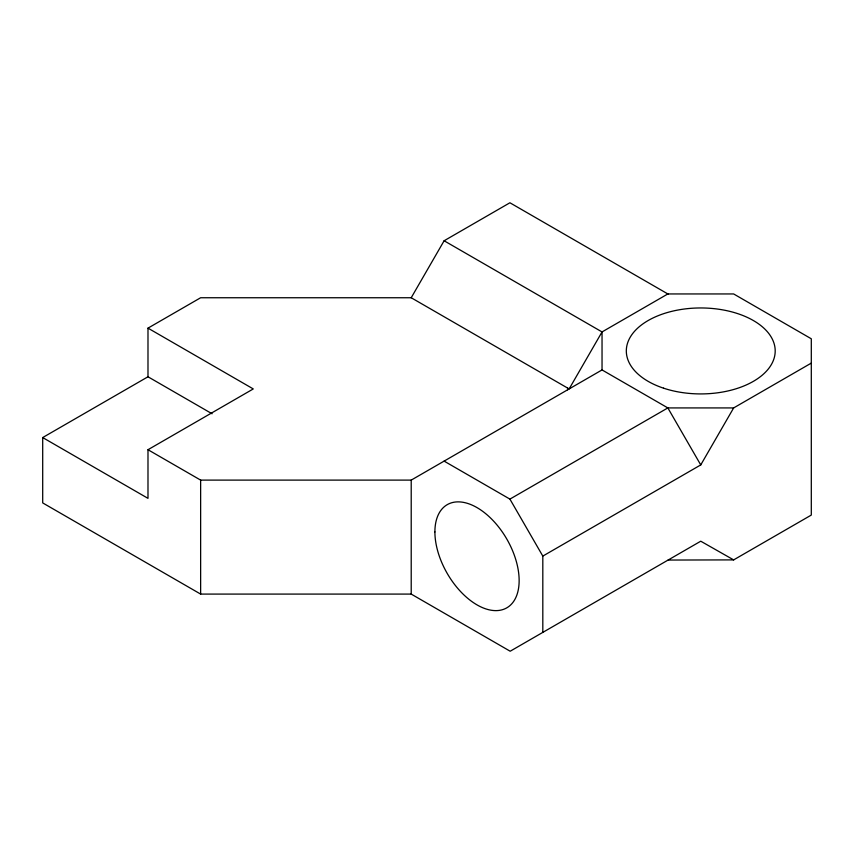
<?xml version="1.0" encoding="UTF-8"?>
<svg xmlns="http://www.w3.org/2000/svg" width="854" height="854" viewBox="0 0 854 854"><rect width="100%" height="100%" fill="white"/><g stroke="black" fill="none" stroke-linecap="round" stroke-linejoin="round"><path stroke-width="1.28" d="M567.611 389.808L567.611 388.047M411.212 297.747L569.138 388.933L602.038 331.939L667.849 293.947L733.65 293.947L811.3 338.782L811.3 515.069L733.65 559.893L700.75 541.201L510.18 651.228L411.212 594.085L200.637 594.085L42.7 502.91L42.7 437.558L147.988 376.774L147.988 328.139L200.637 297.747L411.212 297.747L444.112 240.764L509.913 202.772L668.468 294.31M542.813 632.387L542.813 556.093L700.75 464.918L733.65 407.924L811.3 363.099M42.7 437.558L147.988 498.352L147.988 449.716L253.275 388.933L147.988 328.139M147.988 449.716L200.637 480.108L411.212 480.108L602.038 369.931L667.849 407.924L733.65 407.924M444.112 461.117L509.913 499.11L667.849 407.924L700.75 464.918M668.106 560.053L733.65 559.893M444.112 240.764L602.038 331.939L602.038 369.931M147.988 376.774L212.08 413.774M509.913 499.11L542.813 556.093M411.212 480.108L411.212 594.085M200.637 480.108L200.637 594.085M434.899 531.935A59.556 34.384 60 0 0 498.074 610.525A59.556 34.384 60 0 0 498.074 526.288A59.556 34.384 60 0 0 434.899 531.935M663.526 388.164A74.447 42.988 0 0 0 775.197 350.941A74.447 42.988 0 0 0 663.526 313.717A74.447 42.988 0 0 0 663.526 388.164"/></g></svg>
